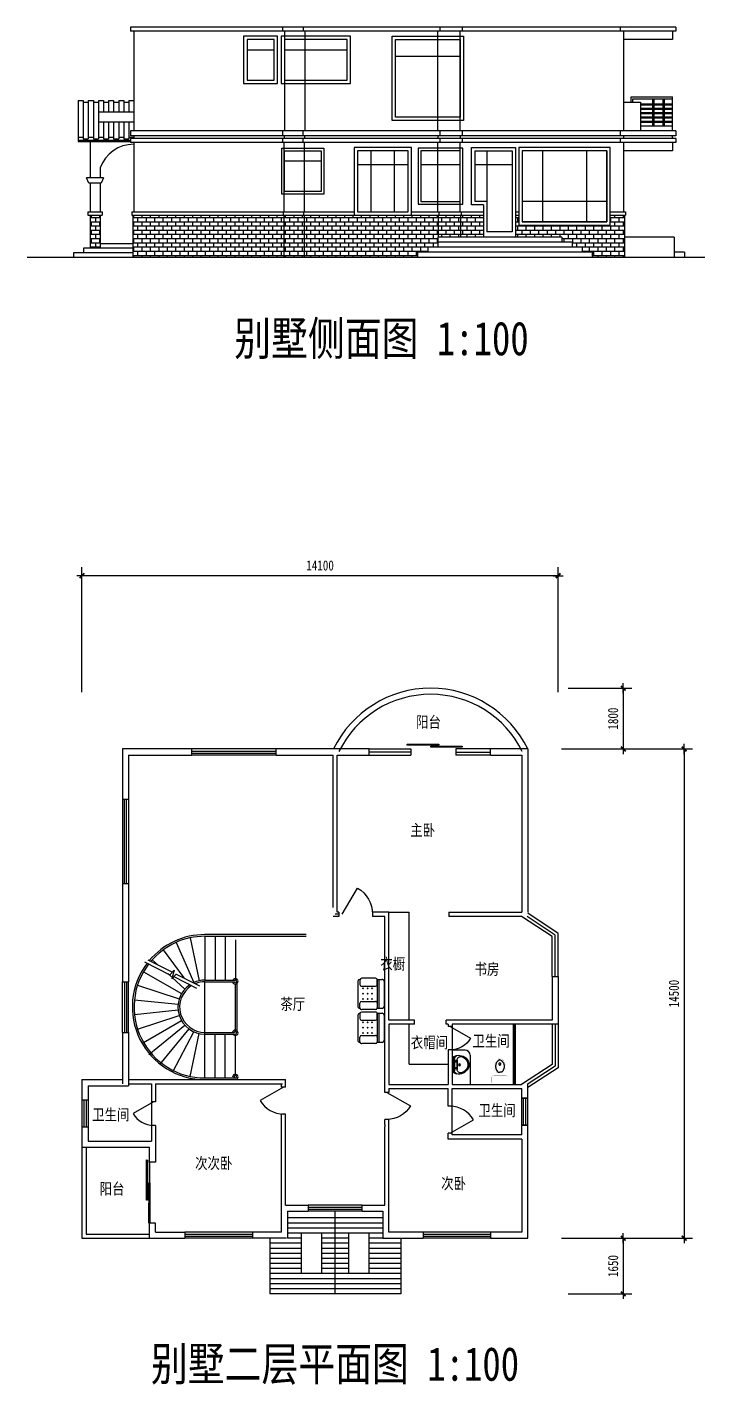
# Model space of a CAD drawing. Header units: millimetres. Extents: x 10435 to 55861, y 12624 to 52862.
# Drawn here: x 35795 to 55861, y 12624 to 52862 of the extents above; entities that cross this region are included whole.
import ezdxf

# ---------------------------------------------------------------- set-up
doc = ezdxf.new("R2010")
doc.units = ezdxf.units.MM
for name, color, linetype in [('侧面', 254, 'Continuous'), ('墙体', 6, 'Continuous'), ('文字标注', 2, 'Continuous'), ('楼梯', 9, 'Continuous'), ('窗户', 4, 'Continuous'), ('长度标注', 3, 'Continuous')]:
    doc.layers.add(name, color=color, linetype=linetype)
doc.styles.get("Standard").update_dxf_attribs({"font": 'arial.ttf'})
doc.styles.add('黑体', font='simhei.ttf', dxfattribs={"width": 0.8})
doc.dimstyles.new('DIMN', dxfattribs={"dimtxt": 300, "dimasz": 1, "dimexe": 250, "dimexo": 300, "dimgap": 150, "dimtad": 1, "dimdec": 0, "dimzin": 0, "dimdsep": 46, "dimtxsty": '黑体', "dimblk": '_di', "dimcen": 0.09, "dimclrt": 7, "dimadec": 0, "dimazin": 0, "dimtfac": 1, "dimtdec": 0, "dimtix": 1, "dimtmove": 2, "dimatfit": 3, "dimldrblk": '_di', "dimfxl": 1, "dimtolj": 1, "dimtzin": 0, "dimarcsym": 0})

# ---------------------------------------------------------------- blocks, each defined once
blk = doc.blocks.new('_di')
blk.add_line((-150, 0), (150, 0))
at = {"const_width": 50}
blk.add_lwpolyline([(-70, -70), (70, 70)], dxfattribs=at)
blk = doc.blocks.new('*D10')
at = {"layer": 'Defpoints', "color": 0, "transparency": 16777216}
for p in [(51318, 31470), (51318, 16970), (55248, 16970)]:
    blk.add_point(p, dxfattribs=at)
at = {"layer": '长度标注', "color": 0, "lineweight": -2, "transparency": 16777216}
for p, q in [((51618, 31470), (55498, 31470)), ((55248, 31469), (55248, 16971)), ((51618, 16970), (55498, 16970))]:
    blk.add_line(p, q, dxfattribs=at)
for p, rotation in [((55248, 31470), 90), ((55248, 16970), 270)]:
    blk.add_blockref('_di', p, dxfattribs=dict(at, rotation=rotation))
at = {"layer": '长度标注', "color": 7, "transparency": 16777216, "insert": (54946, 24220), "char_height": 300, "attachment_point": 5, "rotation": 90, "style": '黑体'}
blk.add_mtext('\\A1;14500', dxfattribs=at)
blk = doc.blocks.new('mt2')
for p, q in [((240, 0), (-240, 0)), ((-237, 0), (239, 0)), ((240, 0), (270, -79)), ((-213, -36), (-271, -91)), ((-240, 0), (-270, -79)), ((-179, -23), (181, -23)), ((141, -105), (-141, -105)), ((-141, -105), (141, -105)), ((217, -37), (274, -95))]:
    blk.add_line(p, q)
for centre, radius in [((-99, -65), 16.3), ((2, -172), 31.6), ((2, -172), 23), ((101, -65), 16.3)]:
    blk.add_circle(centre, radius)
for centre, radius, start, end in [((28, -152), 307, 166.1751, 244.7296), ((-141, -205), 100, 90, 190.5602), ((0, -179), 243, 190.5602, 349.4398), ((-179, -73), 50, 90, 133.181), ((-28, -152), 307, 297.0639, 13.8249), ((141, -205), 100, 349.4398, 90), ((181, -73), 50, 44.5607, 90), ((0, -201), 250, 245.8071, 296.4628), ((28, -152), 307, 266.589, 266.5936)]:
    blk.add_arc(centre, radius, start, end)
at = {"width": 0.8, "flags": 9}
for tag in ['XSIZE', 'YSIZE']:
    blk.add_attdef(tag, (0, 0), '', height=0.5, dxfattribs=at)
blk = doc.blocks.new('tlm')
for points in [[(0.18, 0.178), (0.177, 0.16), (-0.617, 0.16), (-0.617, 0.181)], [(0.632, 0.226), (0.629, 0.208), (-0.164, 0.208), (-0.164, 0.229)]]:
    blk.add_lwpolyline(points, close=True)
blk = doc.blocks.new('_wb')
for p, q in [((-0.5, 0.5), (0.5, 0.5)), ((0.5, 0.167), (-0.5, 0.167)), ((0.5, -0.167), (-0.5, -0.167)), ((-0.5, -0.5), (0.5, -0.5))]:
    blk.add_line(p, q)
blk = doc.blocks.new('_db')
blk.add_line((-0.5, 0), (0, -0.866))
blk.add_arc((-0.5, 0), 1, 300, 0)
blk = doc.blocks.new('_gc')
for p, q in [((-0.5, -0.5), (-0.5, 0.5)), ((-0.5, 0.2), (0.5, 0.2)), ((0.5, -0.5), (0.5, 0.5)), ((-0.5, -0.2), (0.5, -0.2))]:
    blk.add_line(p, q)
blk = doc.blocks.new('mt1')
for p, q in [((-572, 18), (-536, 18)), ((-572, 18), (-572, 18)), ((-536, -22), (-572, -21))]:
    blk.add_line(p, q)
at = {"const_width": 1.5}
for points in [[(-715, 0, -0.037932), (-709, 28, -0.057502), (-702, 46, -0.011128), (-686, 72, -0.047419), (-682, 78, -0.013557), (-669, 92, -0.010422), (-651, 109, -0.006492), (-632, 126, -0.010986), (-621, 135, -0.031118), (-607, 144, -0.031821), (-592, 152, -0.025304), (-572, 159, -0.028493), (-555, 164), (-520, 171), (-500, 175, -0.104917), (-492, 175, 0.047512), (-474, 173, 0.018859), (-460, 173, -0.025251), (-449, 173, -0.024361), (-434, 171, -0.018727), (-416, 168, -0.011084), (-401, 164, -0.017664), (-391, 161, -0.012553), (-375, 154, -0.012341), (-358, 147), (-320, 128, -0.005054), (-308, 122, -0.002567), (-285, 110)], [(-715, 0, 0.037932), (-709, -28, 0.057502), (-702, -46, 0.011128), (-686, -72, 0.047419), (-682, -78, 0.013557), (-669, -92, 0.010422), (-651, -109, 0.006492), (-632, -126, 0.010986), (-621, -135, 0.031118), (-607, -144, 0.031821), (-592, -152, 0.025304), (-572, -159, 0.028493), (-555, -164), (-520, -171), (-500, -175, 0.104917), (-492, -175, -0.047512), (-474, -173, -0.018859), (-460, -173, 0.025251), (-449, -173, 0.024361), (-434, -171, 0.018727), (-416, -168, 0.011084), (-401, -164, 0.017664), (-391, -161, 0.012553), (-375, -154, 0.012341), (-358, -147), (-320, -128, 0.005054), (-308, -122, 0.002567), (-285, -110)], [(-155, 240, 0.414214), (-220, 175, 0.414214)], [(-220, -175, 0.414214), (-155, -240, 0.414214)]]:
    blk.add_lwpolyline(points, format="xyb", dxfattribs=at)
for points in [[(-672, -1, -0.054114), (-666, 25, -0.08891), (-658, 39, -0.006714), (-643, 55, -0.014531), (-636, 63, -0.010713), (-618, 80, -0.017575), (-606, 90, -0.037222), (-591, 100, -0.034599), (-573, 109, -0.02298), (-556, 115, -0.023613), (-539, 119, -0.014842), (-522, 122, -0.012533), (-502, 125, -0.021838), (-477, 126, -0.029407), (-459, 125, -0.029465), (-436, 121, -0.031881), (-416, 114), (-371, 97), (-337, 83, -0.135973), (-324, 73, -0.099517), (-314, 52, -0.016651), (-311, 40, -0.010977), (-308, 20, -0.015331), (-308, 12, -0.010106), (-307, -1)], [(-672, -1, 0.054114), (-666, -26, 0.08891), (-658, -40, 0.006714), (-643, -57, 0.014531), (-636, -64, 0.010713), (-618, -82, 0.017575), (-606, -92, 0.037222), (-591, -102, 0.034599), (-573, -111, 0.02298), (-556, -117, 0.023613), (-539, -121, 0.014842), (-522, -124, 0.012533), (-502, -126, 0.021838), (-477, -127, 0.029407), (-459, -126, 0.029465), (-436, -122, 0.031881), (-416, -116), (-371, -99), (-337, -85, 0.135973), (-324, -75, 0.099517), (-314, -54, 0.016651), (-311, -41, 0.010977), (-308, -21, 0.015331), (-308, -13, 0.010106), (-307, -1)]]:
    blk.add_lwpolyline(points, format="xyb")
for points in [[(-220, 110), (-285, 110)], [(-220, 175), (-220, -175)], [(0, 240), (-155, 240)], [(0, -240), (0, 240)], [(-285, -110), (-220, -110)], [(-155, -240), (0, -240)]]:
    blk.add_lwpolyline(points, dxfattribs=at)
for centre, radius, start, end in [((-549, -3), 33.2, 100.0495, 259.9505), ((-536, -2), 20, 270, 90)]:
    blk.add_arc(centre, radius, start, end)
at = {"width": 0.8, "flags": 9}
for tag in ['XSIZE', 'YSIZE']:
    blk.add_attdef(tag, (0, 0), '', height=0.5, dxfattribs=at)
blk = doc.blocks.new('*D17')
at = {"layer": 'Defpoints', "color": 0, "transparency": 16777216}
for p in [(37418, 36606), (37418, 32849), (51518, 32849)]:
    blk.add_point(p, dxfattribs=at)
at = {"layer": '长度标注', "color": 0, "lineweight": -2, "transparency": 16777216}
for p, q in [((37418, 33149), (37418, 36856)), ((51518, 33149), (51518, 36856)), ((51517, 36606), (37419, 36606))]:
    blk.add_line(p, q, dxfattribs=at)
for p, rotation in [((37418, 36606), 179.9996573850728), ((51518, 36606), 359.9996573850728)]:
    blk.add_blockref('_di', p, dxfattribs=dict(at, rotation=rotation))
at = {"layer": '长度标注', "color": 7, "transparency": 16777216, "insert": (44468, 36907), "char_height": 300, "attachment_point": 5, "rotation": 359.9997, "style": '黑体'}
blk.add_mtext('\\A1;14100', dxfattribs=at)
blk = doc.blocks.new('sf')
for p, q in [((-465, 250), (-465, 661)), ((-431, 711), (-431, 720)), ((-415, 711), (-275, 711)), ((381, 770), (-381, 770)), ((-225, 661), (-225, 250)), ((-136, 606), (-166, 637)), ((-166, 606), (-136, 637)), ((-136, 469), (-166, 499)), ((-166, 469), (-136, 499)), ((-9, 606), (21, 637)), ((21, 606), (-9, 637)), ((21, 469), (-9, 499)), ((-9, 469), (21, 499)), ((179, 606), (149, 637)), ((149, 606), (179, 637)), ((179, 469), (149, 499)), ((149, 469), (179, 499)), ((225, 661), (225, 250)), ((415, 711), (275, 711)), ((431, 711), (431, 720)), ((465, 250), (465, 661)), ((-431, 50), (-431, 203)), ((431, 200), (-431, 200)), ((431, 150), (-431, 150)), ((-275, 200), (-415, 200)), ((381, 0), (-381, 0)), ((-136, 342), (-166, 372)), ((-166, 342), (-136, 372)), ((21, 342), (-9, 372)), ((-9, 342), (21, 372)), ((179, 342), (149, 372)), ((149, 342), (179, 372)), ((275, 200), (415, 200)), ((431, 200), (431, 50))]:
    blk.add_line(p, q)
for centre, start, end in [((-415, 661), 90, 180), ((-381, 720), 90, 180), ((-275, 661), 0, 90), ((275, 661), 90, 180), ((381, 720), 360, 90), ((415, 661), 0, 90), ((-415, 250), 180, 270), ((-381, 50), 180, 270), ((-275, 250), 270, 0), ((275, 250), 180, 270), ((381, 50), 270, 0), ((415, 250), 270, 0)]:
    blk.add_arc(centre, 50, start, end)
at = {"flags": 9}
for tag in ['XSIZE', 'YSIZE']:
    blk.add_attdef(tag, (0, 0), '', height=0.5, dxfattribs=at)
blk = doc.blocks.new('*D14')
at = {"layer": 'Defpoints', "color": 0, "transparency": 16777216}
for p in [(51518, 33270), (51518, 31470), (53448, 31470)]:
    blk.add_point(p, dxfattribs=at)
at = {"layer": '长度标注', "color": 0, "lineweight": -2, "transparency": 16777216}
for p, q in [((51818, 33270), (53698, 33270)), ((53448, 33269), (53448, 31471)), ((51818, 31470), (53698, 31470))]:
    blk.add_line(p, q, dxfattribs=at)
for p, rotation in [((53448, 33270), 90), ((53448, 31470), 270)]:
    blk.add_blockref('_di', p, dxfattribs=dict(at, rotation=rotation))
at = {"layer": '长度标注', "color": 7, "transparency": 16777216, "insert": (53146, 32370), "char_height": 300, "attachment_point": 5, "rotation": 90, "style": '黑体'}
blk.add_mtext('\\A1;1800', dxfattribs=at)
blk = doc.blocks.new('*D15')
at = {"layer": 'Defpoints', "color": 0, "transparency": 16777216}
for p in [(51518, 16970), (51518, 15320), (53448, 15320)]:
    blk.add_point(p, dxfattribs=at)
at = {"layer": '长度标注', "color": 0, "lineweight": -2, "transparency": 16777216}
for p, q in [((51818, 16970), (53698, 16970)), ((53448, 16969), (53448, 15321)), ((51818, 15320), (53698, 15320))]:
    blk.add_line(p, q, dxfattribs=at)
for p, rotation in [((53448, 16970), 90), ((53448, 15320), 270)]:
    blk.add_blockref('_di', p, dxfattribs=dict(at, rotation=rotation))
at = {"layer": '长度标注', "color": 7, "transparency": 16777216, "insert": (53146, 16145), "char_height": 300, "attachment_point": 5, "rotation": 90, "style": '黑体'}
blk.add_mtext('\\A1;1650', dxfattribs=at)

msp = doc.modelspace()

# ---------------------------------------------------------------- hatches: boundary and pattern name
at = {"layer": '墙体'}
h = msp.add_hatch(dxfattribs=at)
h.set_pattern_fill('BRICK', color=1, scale=500, style=0)
h.set_pattern_definition([(0, (-170551.03, 168722.24), (0, 125), []), (90, (-170551.03, 168722.24), (-250, 2e-14), [125, -125]), (90, (-170426.03, 168722.24), (-250, 2e-14), [-125, 125])])
h.paths.add_polyline_path([(37655.3, 46316.4), (37955.3, 46316.4), (37955.3, 47292.4), (37655.3, 47292.4)])
h.paths.add_polyline_path([(38925.3, 47292.4), (38925.3, 46042.4), (43396, 46042.4), (43396, 47292.4)])
h.paths.add_polyline_path([(47355.3, 46042.4), (47355.3, 46192.4), (47655.3, 46192.4), (47655.3, 46342.4), (47955.3, 46342.4), (47955.3, 46642.4), (47975.3, 46642.4), (47975.3, 47292.4), (43999.8, 47292.4), (43999.8, 46042.4)])
h.paths.add_polyline_path([(43396, 46042.4), (43999.8, 46042.4), (43999.8, 47292.4), (43396, 47292.4)])
h.paths.add_polyline_path([(48635.3, 47292.4), (47975.3, 47292.4), (47975.3, 46642.4), (48635.3, 46642.4)])
h.paths.add_polyline_path([(48635.3, 46642.4), (49306.9, 46642.4), (49306.9, 47292.4), (48635.3, 47292.4)])
h.paths.add_polyline_path([(51630.1, 46642.4), (51630.1, 46492.4), (51930.1, 46492.4), (51930.1, 46342.4), (52230.1, 46342.4), (52230.1, 46192.4), (52530.1, 46192.4), (52530.1, 46042.4), (53486.9, 46042.4), (53486.9, 47292.4), (53056.9, 47292.4), (53056.9, 46992.4), (50356.9, 46992.4), (50356.9, 47292.4), (50256.9, 47292.4), (50256.9, 46642.4)])

# ---------------------------------------------------------------- linework, layer by layer
for p, q in [((42305.3, 52192.5), (43105.3, 52192.5)), ((43416, 52192.5), (45270.3, 52192.5)), ((48615.3, 51992.4), (46705, 51992.4)), ((44500.4, 48892.4), (43416, 48892.4)), ((45575.3, 48792.5), (47075.3, 48792.5)), ((47454.9, 48792.4), (48615.3, 48792.4)), ((43168.1, 31469.6), (40668.1, 31469.6)), ((40668.1, 31409.6), (43168.1, 31409.6)), ((40668.1, 31349.6), (43168.1, 31349.6)), ((43168.1, 31289.6), (40668.1, 31289.6)), ((38618.1, 29969.3), (38618.1, 27469.3)), ((38678.1, 27469.3), (38678.1, 29969.3)), ((38738.1, 27469.3), (38738.1, 29969.3)), ((38798.1, 29969.3), (38798.1, 27469.3)), ((46508.1, 26629.6), (47108.1, 26629.6)), ((47108.1, 23429.6), (47108.1, 26629.6)), ((48278.1, 26629.6), (48278.1, 26509.6)), ((48278.1, 26629.6), (50438.1, 26629.6)), ((50435.8, 26509.6), (48278.1, 26509.6)), ((41059, 23019.6), (41059, 24569.6)), ((47108.1, 22129.6), (47108.1, 23309.6)), ((48378.1, 23249.6), (48378.1, 22549.6)), ((50194.6, 21542.9), (50194.6, 23309.6)), ((50224.6, 21542.9), (50224.6, 23309.6)), ((50254.6, 21529.6), (50254.6, 23309.6)), ((48760.3, 22547.3), (48400.3, 22547.3)), ((48910.3, 22397.3), (48910.3, 21529.6)), ((47108.1, 22129.6), (48258.1, 22129.6)), ((39478.1, 21013.6), (39478.1, 20313.6)), ((48378.1, 20079.6), (48378.1, 20879.6)), ((37418.1, 19669.6), (37418.1, 16969.6)), ((37538.1, 19669.6), (37538.1, 17089.6)), ((39418.1, 19219.6), (39418.1, 17419.6)), ((45718.1, 17949.6), (44118.1, 17949.6)), ((44118.1, 17889.6), (45718.1, 17889.6)), ((44118.1, 17829.6), (45718.1, 17829.6)), ((45718.1, 17769.6), (44118.1, 17769.6)), ((44918.1, 15319.6), (44918.1, 17769.6)), ((46328.1, 17569.6), (43508.1, 17569.6)), ((46328.1, 17419.6), (43508.1, 17419.6)), ((37418.1, 16969.6), (39538.1, 16969.6)), ((37538.1, 17089.6), (39418.1, 17089.6)), ((42978.1, 16969.6), (42978.1, 15319.6)), ((46328.1, 17269.6), (43508.1, 17269.6)), ((46328.1, 17119.6), (43508.1, 17119.6)), ((43918.1, 16969.6), (43508.1, 16969.6)), ((43918.1, 15919.6), (43918.1, 17119.6)), ((44518.1, 15919.6), (44518.1, 17119.6)), ((45318.1, 16969.6), (44518.1, 16969.6)), ((45318.1, 15919.6), (45318.1, 17119.6)), ((45918.1, 15919.6), (45918.1, 17119.6)), ((46328.1, 16969.6), (45918.1, 16969.6)), ((46858.1, 16969.6), (46858.1, 15319.6)), ((43918.1, 16819.6), (42978.1, 16819.6)), ((43918.1, 16669.6), (42978.1, 16669.6)), ((43918.1, 16519.6), (42978.1, 16519.6)), ((45318.1, 16819.6), (44518.1, 16819.6)), ((45318.1, 16669.6), (44518.1, 16669.6)), ((45318.1, 16519.6), (44518.1, 16519.6)), ((46858.1, 16819.6), (45918.1, 16819.6)), ((46858.1, 16669.6), (45918.1, 16669.6)), ((46858.1, 16519.6), (45918.1, 16519.6)), ((43918.1, 16369.6), (42978.1, 16369.6)), ((43918.1, 16219.6), (42978.1, 16219.6)), ((45318.1, 16369.6), (44518.1, 16369.6)), ((45318.1, 16219.6), (44518.1, 16219.6)), ((46858.1, 16369.6), (45918.1, 16369.6)), ((46858.1, 16219.6), (45918.1, 16219.6)), ((43918.1, 16069.6), (42978.1, 16069.6)), ((46858.1, 15919.6), (42978.1, 15919.6)), ((46858.1, 15769.6), (42978.1, 15769.6)), ((45318.1, 16069.6), (44518.1, 16069.6)), ((46858.1, 16069.6), (45918.1, 16069.6)), ((46858.1, 15619.6), (42978.1, 15619.6)), ((46858.1, 15469.6), (42978.1, 15469.6)), ((46858.1, 15319.6), (42978.1, 15319.6))]:
    msp.add_line(p, q)
for centre, radius, start, end in [((47741.6, 30071.7), 3198.2, 25.9179, 154.07299), ((47741.6, 30071.7), 3018.2, 25.9179, 154.07299), ((48760.3, 22397.3), 150, 0, 90)]:
    msp.add_arc(centre, radius, start, end)
at = {"layer": '侧面'}
for p, q in [((55002.4, 52862.4), (38855.3, 52862.4)), ((38855.3, 52862.4), (38855.3, 52742.4)), ((55002.4, 52742.4), (38855.3, 52742.4)), ((38955.3, 52742.4), (38955.3, 49792.4)), ((43359.1, 52862.4), (43359.1, 52742.4)), ((43416, 52742.4), (43416, 49792.4)), ((43962.8, 52862.4), (43962.8, 52742.4)), ((44019.8, 52742.4), (44019.8, 49792.4)), ((47955.3, 49792.4), (47955.3, 52742.4)), ((48013, 52862.4), (48013, 52742.4)), ((48615.3, 49792.4), (48615.3, 52742.4)), ((48673, 52862.4), (48673, 52742.4)), ((53356.9, 52862.4), (53356.9, 52742.4)), ((53456.9, 52742.4), (53456.9, 49792.4)), ((54902.4, 52742.4), (54902.4, 52492.4)), ((55002.4, 52862.4), (55002.4, 52742.4)), ((55002.4, 52862.4), (55002.4, 52742.4)), ((54902.4, 52492.4), (53456.9, 52492.4)), ((54306.9, 50742.4), (54306.9, 49942.4)), ((54346.9, 50742.4), (54346.9, 49942.4)), ((54616.1, 50742.4), (54616.1, 49942.4)), ((54656.1, 50742.4), (54656.1, 49942.4)), ((54902.4, 49792.4), (54902.4, 50792.4)), ((37305.3, 50692.4), (37455.3, 50692.4)), ((37305.3, 50692.4), (37305.3, 49473.2)), ((37455.3, 50692.4), (37455.3, 49554.5)), ((37455.3, 50642.4), (37605.3, 50642.4)), ((37605.3, 50692.4), (37605.3, 49554.5)), ((37605.3, 50692.4), (37755.3, 50692.4)), ((37755.3, 50692.4), (37755.3, 49554.5)), ((37755.3, 50642.4), (37905.3, 50642.4)), ((37905.3, 50692.4), (37905.3, 49554.5)), ((37905.3, 50692.4), (38055.3, 50692.4)), ((37905.3, 50351.1), (38955.3, 50351.1)), ((38055.3, 50692.4), (38055.3, 50351.1)), ((38055.3, 50642.4), (38205.3, 50642.4)), ((38205.3, 50692.4), (38205.3, 50351.1)), ((38205.3, 50692.4), (38355.3, 50692.4)), ((38355.3, 50692.4), (38355.3, 50351.1)), ((38355.3, 50642.4), (38505.3, 50642.4)), ((38505.3, 50692.4), (38505.3, 50351.1)), ((38505.3, 50692.4), (38655.3, 50692.4)), ((38655.3, 50692.4), (38655.3, 50351.1)), ((38655.3, 50642.4), (38805.3, 50642.4)), ((38805.3, 50692.4), (38805.3, 50351.1)), ((38805.3, 50692.4), (38955.3, 50692.4)), ((53456.9, 50642.4), (53956.9, 50642.4)), ((53956.9, 50642.4), (53956.9, 49792.4)), ((53956.9, 50592.4), (54306.9, 50592.4)), ((53956.9, 50562.4), (54306.9, 50562.4)), ((53956.9, 50462.4), (54306.9, 50462.4)), ((53956.9, 50432.4), (54306.9, 50432.4)), ((53956.9, 50332.4), (54306.9, 50332.4)), ((53956.9, 50302.4), (54306.9, 50302.4)), ((54346.9, 50592.4), (54616.1, 50592.4)), ((54346.9, 50562.4), (54616.1, 50562.4)), ((54346.9, 50462.4), (54616.1, 50462.4)), ((54346.9, 50432.4), (54616.1, 50432.4)), ((54346.9, 50332.4), (54616.1, 50332.4)), ((54346.9, 50302.4), (54616.1, 50302.4)), ((54656.1, 50592.4), (54902.4, 50592.4)), ((54656.1, 50562.4), (54902.4, 50562.4)), ((54656.1, 50462.4), (54902.4, 50462.4)), ((54656.1, 50432.4), (54902.4, 50432.4)), ((54656.1, 50332.4), (54902.4, 50332.4)), ((54656.1, 50302.4), (54902.4, 50302.4)), ((37905.3, 50055.5), (38955.3, 50055.5)), ((38055.3, 50055.5), (38055.3, 49554.5)), ((38205.3, 50055.5), (38205.3, 49554.5)), ((38355.3, 50055.5), (38355.3, 49554.5)), ((38505.3, 50055.5), (38505.3, 49554.5)), ((38655.3, 50055.5), (38655.3, 49554.5)), ((38805.3, 50055.5), (38805.3, 49554.5)), ((53956.9, 50202.4), (54306.9, 50202.4)), ((53956.9, 50172.4), (54306.9, 50172.4)), ((53956.9, 50072.4), (54306.9, 50072.4)), ((53956.9, 50042.4), (54306.9, 50042.4)), ((53956.9, 49942.4), (54902.4, 49942.4)), ((54346.9, 50202.4), (54616.1, 50202.4)), ((54346.9, 50172.4), (54616.1, 50172.4)), ((54346.9, 50072.4), (54616.1, 50072.4)), ((54346.9, 50042.4), (54616.1, 50042.4)), ((54656.1, 50202.4), (54902.4, 50202.4)), ((54656.1, 50172.4), (54902.4, 50172.4)), ((54656.1, 50072.4), (54902.4, 50072.4)), ((54656.1, 50042.4), (54902.4, 50042.4)), ((37305.3, 49598), (37455.3, 49598)), ((37305.3, 49511), (38855.3, 49511)), ((37455.3, 49554.5), (37605.3, 49554.5)), ((37605.3, 49598), (37755.3, 49598)), ((37755.3, 49554.5), (37905.3, 49554.5)), ((37905.3, 49598), (38055.3, 49598)), ((38055.3, 49554.5), (38205.3, 49554.5)), ((38205.3, 49598), (38355.3, 49598)), ((38355.3, 49554.5), (38505.3, 49554.5)), ((38505.3, 49598), (38655.3, 49598)), ((38655.3, 49554.5), (38805.3, 49554.5)), ((38805.3, 49598), (38955.3, 49598)), ((55002.4, 49792.4), (38855.3, 49792.4)), ((38855.3, 49792.4), (38855.3, 49642.4)), ((55002.4, 49642.4), (38855.3, 49642.4)), ((55002.4, 49562.4), (38855.3, 49562.4)), ((38855.3, 49562.4), (38855.3, 49442.4)), ((38955.3, 49642.4), (38955.3, 49562.4)), ((43358.4, 49792.4), (43358.4, 49642.4)), ((43358.4, 49562.4), (43358.4, 49442.4)), ((43416, 49562.4), (43416, 49642.4)), ((43962.1, 49792.4), (43962.1, 49642.4)), ((43962.1, 49562.4), (43962.1, 49442.4)), ((44019.8, 49562.4), (44019.8, 49642.4)), ((47955.3, 49642.4), (47955.3, 49562.4)), ((48013, 49792.4), (48013, 49642.4)), ((48013, 49562.4), (48013, 49442.4)), ((48615.3, 49642.4), (48615.3, 49562.4)), ((48673, 49792.4), (48673, 49642.4)), ((48673, 49562.4), (48673, 49442.4)), ((53356.9, 49792.4), (53356.9, 49642.4)), ((53356.9, 49562.4), (53356.9, 49442.4)), ((53456.9, 49642.4), (53456.9, 49562.4)), ((54902.4, 49562.4), (54902.4, 49642.4)), ((55002.4, 49792.4), (55002.4, 49642.4)), ((55002.4, 49562.4), (55002.4, 49442.4)), ((37305.3, 49473.2), (38855.3, 49473.2)), ((37655.3, 49473.2), (37655.3, 48392.4)), ((55002.4, 49442.4), (38855.3, 49442.4)), ((38955.3, 49442.4), (38955.3, 47392.4)), ((43396, 49442.4), (43396, 47392.4)), ((43999.8, 49442.4), (43999.8, 47392.4)), ((47955.3, 47392.4), (47955.3, 49442.4)), ((48615.3, 47392.4), (48615.3, 49442.4)), ((53456.9, 49442.4), (53456.9, 47392.4)), ((54902.4, 49192.4), (53456.9, 49192.4)), ((54902.4, 49442.4), (54902.4, 49192.4)), ((37955.3, 48692.4), (37955.3, 48392.4)), ((38055.3, 48392.4), (37555.3, 48392.4)), ((37625.3, 48242.4), (37555.3, 48392.4)), ((38055.3, 48392.4), (37985.3, 48242.4)), ((37985.3, 48242.4), (37625.3, 48242.4)), ((37655.3, 48242.4), (37655.3, 47392.4)), ((37955.3, 48242.4), (37955.3, 47392.4)), ((37655.3, 47292.4), (37655.3, 46316.4)), ((37955.3, 47292.4), (37955.3, 46316.4)), ((38925.3, 47292.4), (38925.3, 46042.4)), ((43396, 47292.4), (43396, 46042.4)), ((43999.8, 47292.4), (43999.8, 46042.4)), ((53486.9, 47292.4), (53486.9, 46042.4)), ((50156.9, 46792.4), (49406.9, 46792.4)), ((38925.3, 46316.4), (37466.3, 46316.4)), ((37466.3, 46316.4), (37466.3, 46176.4)), ((37466.3, 46316.4), (37466.3, 46176.4)), ((38925.3, 46442.4), (37955.3, 46442.4)), ((47955.3, 46342.4), (47655.3, 46342.4)), ((47655.3, 46342.4), (47655.3, 46192.4)), ((51630.1, 46642.4), (47955.3, 46642.4)), ((47955.3, 46642.4), (47955.3, 46342.4)), ((51630.1, 46492.4), (47955.3, 46492.4)), ((51930.1, 46342.4), (47955.3, 46342.4)), ((51630.1, 46642.4), (51630.1, 46492.4)), ((51930.1, 46492.4), (51630.1, 46492.4)), ((51930.1, 46492.4), (51930.1, 46342.4)), ((52230.1, 46342.4), (51930.1, 46342.4)), ((52230.1, 46342.4), (52230.1, 46192.4)), ((54955.3, 46642.4), (53486.9, 46642.4)), ((54955.3, 46642.4), (54955.3, 46042.4)), ((38925.3, 46176.4), (37166.3, 46176.4)), ((37166.3, 46176.4), (37166.3, 46042.4)), ((37166.3, 46176.4), (37166.3, 46042.4)), ((47355.3, 46192.4), (47355.3, 46042.4)), ((47655.3, 46192.4), (47355.3, 46192.4)), ((52230.1, 46192.4), (47655.3, 46192.4)), ((52530.1, 46192.4), (52230.1, 46192.4)), ((52530.1, 46192.4), (52530.1, 46042.4)), ((55255.3, 46192.4), (54955.3, 46192.4)), ((55255.3, 46192.4), (55255.3, 46042.4))]:
    msp.add_line(p, q, dxfattribs=at)
at = {"layer": '侧面', "color": 2}
for p, q in [((42205.3, 52592.5), (42205.3, 51192.4)), ((43205.3, 52592.5), (42205.3, 52592.5)), ((43205.3, 51192.4), (43205.3, 52592.5)), ((45370.3, 52592.5), (43316, 52592.5)), ((43316, 52592.5), (43316, 51192.4)), ((45370.3, 51192.4), (45370.3, 52592.5)), ((46605, 50092.4), (46605, 52592.5)), ((46605, 52592.5), (48715.3, 52592.5)), ((48715.3, 52592.5), (48715.3, 50092.4)), ((42205.3, 51192.4), (43205.3, 51192.4)), ((43316, 51192.4), (45370.3, 51192.4)), ((48715.3, 50092.4), (46605, 50092.4)), ((45475.3, 49292.5), (45475.3, 47292.4)), ((47175.3, 49292.5), (45475.3, 49292.5)), ((47175.3, 47292.4), (47175.3, 49292.5)), ((48956.9, 47592.4), (48956.9, 49292.4)), ((48956.9, 49292.4), (50256.9, 49292.4)), ((50256.9, 49292.4), (50256.9, 46642.4)), ((49306.9, 47592.4), (48956.9, 47592.4)), ((49306.9, 47592.4), (49306.9, 46642.4)), ((45475.3, 47292.4), (47175.3, 47292.4))]:
    msp.add_line(p, q, dxfattribs=at)
at = {"layer": '侧面', "color": 4}
for p, q in [((42305.3, 52492.5), (42305.3, 51292.4)), ((43105.3, 52492.5), (42305.3, 52492.5)), ((43105.3, 51292.4), (43105.3, 52492.5)), ((45270.3, 52492.5), (43416, 52492.5)), ((43416, 52492.5), (43416, 51292.4)), ((45270.3, 51292.4), (45270.3, 52492.5)), ((46705, 50192.4), (46705, 52492.5)), ((46705, 52492.5), (48615.3, 52492.5)), ((48615.3, 52492.5), (48615.3, 50192.4)), ((42305.3, 51292.4), (43105.3, 51292.4)), ((43416, 51292.4), (45270.3, 51292.4)), ((48615.3, 50192.4), (46705, 50192.4)), ((45575.3, 49192.5), (45575.3, 47392.4)), ((47075.3, 49192.5), (45575.3, 49192.5)), ((45975.3, 49192.5), (45975.3, 47392.4)), ((46675.3, 47392.4), (46675.3, 49192.5)), ((47075.3, 47392.4), (47075.3, 49192.5)), ((49056.9, 49192.4), (50156.9, 49192.4)), ((49056.9, 47692.4), (49056.9, 49192.4)), ((49406.9, 49192.4), (49406.9, 46792.4)), ((50156.9, 49192.4), (50156.9, 48792.4)), ((50156.9, 49122.4), (50156.9, 46792.4)), ((52956.9, 49192.4, 2459.7), (50456.9, 49192.4, 2459.7)), ((50456.9, 49192.4, 2459.7), (50456.9, 47092.4, 2459.7)), ((51056.9, 49192.4, 2459.7), (51056.9, 47092.4, 2459.7)), ((52356.9, 49192.4, 2459.7), (52356.9, 47092.4, 2459.7)), ((52956.9, 49192.4, 2459.7), (52956.9, 47092.4, 2459.7)), ((49056.9, 48792.4), (50156.9, 48792.4)), ((49406.9, 47692.4), (49056.9, 47692.4)), ((52956.9, 47692.4, 2459.7), (50456.9, 47692.4, 2459.7)), ((45575.3, 47392.4), (47075.3, 47392.4)), ((52956.9, 47092.4, 2459.7), (50456.9, 47092.4, 2459.7))]:
    msp.add_line(p, q, dxfattribs=at)
at = {"layer": '侧面'}
for points in [[(53681.9, 50642.4), (53681.9, 50792.4), (54902.4, 50792.4)], [(53731.9, 50642.4), (53731.9, 50742.4), (54346.9, 50742.4)], [(54346.9, 50742.4), (54902.4, 50742.4)]]:
    msp.add_lwpolyline(points, dxfattribs=at)
at = {"layer": '侧面', "color": 2}
for points in [[(43336, 49272.4), (44580.4, 49272.4), (44580.4, 47912.4), (43336, 47912.4)], [(48695.3, 49272.4), (47374.9, 49272.4), (47374.9, 47612.4), (48695.3, 47612.4)], [(50356.9, 46992.4), (53056.9, 46992.4), (53056.9, 49292.4), (50356.9, 49292.4)]]:
    msp.add_lwpolyline(points, close=True, dxfattribs=at)
at = {"layer": '侧面', "color": 4}
for points in [[(43416, 49192.4), (44500.4, 49192.4), (44500.4, 47992.4), (43416, 47992.4)], [(48615.3, 49192.4), (47454.9, 49192.4), (47454.9, 47692.4), (48615.3, 47692.4)], [(50456.9, 47092.4), (52956.9, 47092.4), (52956.9, 49192.4), (50456.9, 49192.4), (50456.9, 47092.4)]]:
    msp.add_lwpolyline(points, close=True, dxfattribs=at)
at = {"layer": '侧面'}
msp.add_arc((38955.3, 48328.1), 1064.3, 90, 159.98404, dxfattribs=at)
at = {"layer": '墙体', "color": 1}
for p, q in [((37595.3, 47392.4), (38015.3, 47392.4)), ((37595.3, 47392.4), (37595.3, 47292.4)), ((37595.3, 47292.4), (38015.3, 47292.4)), ((38015.3, 47392.4), (38015.3, 47292.4)), ((38895.3, 47392.4), (38895.3, 47292.4)), ((38895.3, 47392.4), (45475.3, 47392.4)), ((38895.3, 47292.4), (49306.9, 47292.4)), ((43376, 47392.4), (43376, 47292.4)), ((43979.8, 47392.4), (43979.8, 47292.4)), ((47975.3, 46642.4), (47975.3, 47292.4)), ((47995.3, 47292.4), (47995.3, 47392.4)), ((48635.3, 46642.4), (48635.3, 47292.4)), ((48655.3, 47292.4), (48655.3, 47392.4)), ((50256.9, 47392.4), (50356.9, 47392.4)), ((50256.9, 47292.4), (50356.9, 47292.4)), ((53056.9, 47392.4), (53516.9, 47392.4)), ((53056.9, 47292.4), (53516.9, 47292.4)), ((53516.9, 47392.4), (53516.9, 47292.4))]:
    msp.add_line(p, q, dxfattribs=at)
at = {"layer": '墙体'}
for p, q in [((47175.3, 47392.4), (49306.9, 47392.4)), ((35794.9, 46042.4), (55861.2, 46042.4)), ((40668.1, 31469.6), (38618.1, 31469.6)), ((38618.1, 31469.6), (38618.1, 29969.3)), ((40668.1, 31289.6), (40668.1, 31469.6)), ((45008.1, 31469.6), (43168.1, 31469.6)), ((43168.1, 31289.6), (43168.1, 31469.6)), ((45918.3, 31469.6), (45008.1, 31469.6)), ((45918.3, 31289.6), (45918.3, 31469.6)), ((49518.3, 31289.6), (49518.3, 31469.6)), ((50618.1, 31469.6), (49518.3, 31469.6)), ((50618.1, 31469.6), (50618.1, 26629.6)), ((38798.1, 31289.6), (40668.1, 31289.6)), ((38798.1, 31289.6), (38798.1, 29969.3)), ((43168.1, 31289.6), (44858.1, 31289.6)), ((44858.1, 26769.6), (44858.1, 31289.6)), ((44978.1, 26629.6), (44978.1, 31289.6)), ((44978.1, 31289.6), (45918.3, 31289.6)), ((49518.3, 31289.6), (50438.1, 31289.6)), ((50438.1, 31289.6), (50438.1, 26629.6)), ((38798.1, 29969.3), (38618.1, 29969.3)), ((38618.1, 27469.3), (38618.1, 24569.6)), ((38798.1, 27469.3), (38618.1, 27469.3)), ((38798.1, 27469.3), (38798.1, 24569.6)), ((45028.1, 26569.6), (44918.1, 26569.6)), ((45028.1, 26629.6), (44978.1, 26629.6)), ((45028.1, 26629.6), (45028.1, 26509.6)), ((46023, 26629.6), (46023, 26509.6)), ((46508.1, 26629.6), (46023, 26629.6)), ((46508.1, 23429.6), (46508.1, 26629.6)), ((45028.1, 26509.6), (44856.5, 26509.6)), ((46388.1, 26509.6), (46023, 26509.6)), ((46388.1, 21529.6), (46388.1, 26509.6)), ((38618.1, 24569.6), (38798.1, 24569.6)), ((51338.1, 24729.6), (51338.1, 23429.6)), ((51338.1, 24729.6), (51518.1, 24729.6)), ((51518.1, 24729.6), (51518.1, 23309.6)), ((47268.1, 23429.6), (46508.1, 23429.6)), ((47268.1, 23309.6), (47268.1, 23429.6)), ((51338.1, 23429.6), (48198.1, 23429.6)), ((48198.1, 23309.6), (48198.1, 23429.6)), ((38618.1, 23069.6), (38618.1, 21549.6)), ((38618.1, 23069.6), (38798.1, 23069.6)), ((38798.1, 23069.6), (38798.1, 21489.6)), ((46508.1, 23309.6), (46508.1, 21529.6)), ((47268.1, 23309.6), (46508.1, 23309.6)), ((48258.1, 23309.6), (48198.1, 23309.6)), ((48258.1, 23309.6), (48258.1, 23249.6)), ((48378.1, 23249.6), (48258.1, 23249.6)), ((51518.1, 23309.6), (48378.1, 23309.6)), ((48378.1, 23309.6), (48378.1, 23249.6)), ((48258.1, 22549.6), (48258.1, 21529.6)), ((48378.1, 22549.6), (48258.1, 22549.6)), ((48378.1, 22549.6), (48378.1, 21529.6)), ((37418.1, 21669.6), (38618.1, 21669.6)), ((37418.1, 21669.6), (37418.1, 19669.6)), ((37598.1, 21489.6), (38798.1, 21489.6)), ((37598.1, 21489.6), (37598.1, 19849.6)), ((38798.1, 21669.6), (43448.1, 21669.6)), ((38798.1, 21549.6), (39478.1, 21549.6)), ((39478.1, 21549.6), (39478.1, 21013.6)), ((39598.1, 21549.6), (43358.1, 21549.6)), ((39598.1, 21549.6), (39598.1, 21013.6)), ((43328.1, 21449.6), (43328.1, 21549.6)), ((43448.1, 21449.6), (43328.1, 21449.6)), ((43448.1, 21449.6), (43448.1, 21669.6)), ((46388.1, 21289.6), (46388.1, 21529.6)), ((46508.1, 21529.6), (48258.1, 21529.6)), ((46508.1, 21409.6), (48258.1, 21409.6)), ((46508.1, 21409.6), (46508.1, 21289.6)), ((48258.1, 20879.6), (48258.1, 21409.6)), ((48378.1, 21529.6), (50435.4, 21529.6)), ((48378.1, 20879.6), (48378.1, 21409.6)), ((48378.1, 21409.6), (50438.1, 21409.6)), ((50438.1, 20029.6), (50438.1, 21409.6)), ((50618.1, 16969.6), (50618.1, 21529.6)), ((37418.1, 21069.6), (37598.1, 21069.6)), ((39598.1, 21013.6), (39478.1, 21013.6)), ((46508.1, 21289.6), (46388.1, 21289.6)), ((50438.1, 21119.6), (50618.1, 21119.6)), ((43328.1, 17149.6), (43328.1, 20649.6)), ((43448.1, 20649.6), (43328.1, 20649.6)), ((43448.1, 17949.6), (43448.1, 20649.6)), ((48378.1, 20879.6), (48258.1, 20879.6)), ((37418.1, 20269.6), (37598.1, 20269.6)), ((39598.1, 20313.6), (39478.1, 20313.6)), ((39478.1, 20313.6), (39478.1, 19849.6)), ((39598.1, 20313.6), (39598.1, 19219.6)), ((46388.1, 20339.6), (46388.1, 20489.6)), ((46508.1, 20489.6), (46388.1, 20489.6)), ((46388.1, 20339.6), (46388.1, 20279.6)), ((46388.1, 17949.6), (46388.1, 20279.6)), ((46508.1, 17149.6), (46508.1, 20489.6)), ((50438.1, 20319.6), (50618.1, 20319.6)), ((37598.1, 19849.6), (39478.1, 19849.6)), ((48378.1, 20079.6), (48258.1, 20079.6)), ((48258.1, 19909.6), (48258.1, 20079.6)), ((50438.1, 19909.6), (48258.1, 19909.6)), ((48378.1, 20029.6), (48378.1, 20079.6)), ((50438.1, 20029.6), (48378.1, 20029.6)), ((50438.1, 19909.6), (50438.1, 17149.6)), ((37418.1, 19669.6), (39418.1, 19669.6)), ((39418.1, 19219.6), (39418.1, 19669.6)), ((39598.1, 19219.6), (39418.1, 19219.6)), ((43448.1, 17949.6), (44118.1, 17949.6)), ((43508.1, 17769.6), (43508.1, 16969.6)), ((43508.1, 17769.6), (44118.1, 17769.6)), ((44118.1, 17949.6), (44118.1, 17769.6)), ((45718.1, 17949.6), (46388.1, 17949.6)), ((45718.1, 17769.6), (45718.1, 17949.6)), ((45718.1, 17769.6), (46328.1, 17769.6)), ((46328.1, 17769.6), (46328.1, 16969.6)), ((39598.1, 17419.6), (39418.1, 17419.6)), ((39418.1, 16969.6), (39418.1, 17419.6)), ((39598.1, 17149.6), (39598.1, 17419.6)), ((39418.1, 16969.6), (40463.1, 16969.6)), ((39598.1, 17149.6), (40463.1, 17149.6)), ((40463.1, 17149.6), (40463.1, 16969.6)), ((42463.1, 17149.6), (42463.1, 16969.6)), ((43328.1, 17149.6), (42463.1, 17149.6)), ((43478.1, 16969.6), (42463.1, 16969.6)), ((46328.1, 16969.6), (47518.1, 16969.6)), ((47518.1, 17149.6), (46508.1, 17149.6)), ((47518.1, 17149.6), (47518.1, 16969.6)), ((49518.1, 17149.6), (49518.1, 16969.6)), ((50438.1, 17149.6), (49518.1, 17149.6)), ((49518.1, 16969.6), (50618.1, 16969.6))]:
    msp.add_line(p, q, dxfattribs=at)
at = {"layer": '楼梯'}
for p, q in [((40622.4, 25873.7), (40892.7, 24602.1)), ((44058.1, 25969.6), (41059, 25969.6)), ((41059, 25919.6), (44058.1, 25919.6)), ((41059, 25919.6), (41059, 24619.6)), ((41359, 25919.6), (41359, 24619.6)), ((41659, 25919.6), (41659, 24619.6)), ((41959, 25809.6), (41959, 24660.5)), ((39824.7, 25518.5), (40429.5, 24686)), ((40204.9, 25738), (40733.6, 24550.4)), ((39272.9, 25156.6), (40024, 24778.3)), ((39369.4, 25219.9), (40093.8, 24855.1)), ((39498.4, 25224.7), (39674.3, 25066.3)), ((39240.4, 24869.6), (40366.2, 24219.6)), ((39956.5, 24812.2), (40464.5, 24354.9)), ((40024, 24778.3), (40149.6, 24916.5)), ((40149.6, 24916.5), (40077.3, 24661.8)), ((40077.3, 24661.8), (40202.9, 24800.1)), ((40133.2, 24723.3), (40806, 24384.4)), ((40202.9, 24800.1), (40902.5, 24447.7)), ((41059, 24619.6), (41950.6, 24619.6)), ((41059, 24569.6), (41920.5, 24569.6)), ((39061.8, 24468.5), (40298.2, 24066.8)), ((40557.8, 24509.4), (40588.8, 24466.8)), ((41959, 23098.7), (41959, 24500.5)), ((41999.8, 24510.3), (41999.8, 23128.8)), ((38970.5, 24039.1), (40263.4, 23903.2)), ((38970.5, 23600.1), (40263.4, 23735.9)), ((39061.8, 23170.6), (40298.2, 23572.3)), ((39240.4, 22769.6), (40366.2, 23419.6)), ((39398.4, 22414.4), (40464.5, 23284.3)), ((39724.7, 22120.6), (40588.8, 23172.3)), ((40104.9, 21901.1), (40733.6, 23088.7)), ((40622.4, 21765.5), (40892.7, 23037)), ((41059, 23069.6), (41920.5, 23069.6)), ((41059, 21719.6), (41059, 23019.6)), ((41059, 23019.6), (41950.6, 23019.6)), ((41359, 21719.6), (41359, 23019.6)), ((41659, 21719.6), (41659, 23019.6)), ((41959, 21829.6), (41959, 22978.7)), ((41059, 21719.6), (41985.5, 21719.6))]:
    msp.add_line(p, q, dxfattribs=at)
for centre, radius, start, end in [((41059, 23819.6), 2150, 90, 140.07558), ((41059, 23819.6), 2100, 90, 139.75563), ((41059, 23819.6), 2150, 142.79858, 270), ((41059, 23819.6), 2100, 142.54643, 270), ((41059, 23819.6), 800, 90, 115.43956), ((41059, 23819.6), 750, 90, 112.41023), ((41959, 24580.5), 80, 187.83091, 150.74154), ((41959, 24580.5), 40, 195.81309, 102.17718), ((41059, 23819.6), 800, 124.03901, 270), ((41059, 23819.6), 750, 121.87853, 270), ((41959, 23058.7), 80, 209.25846, 172.16909), ((41959, 23058.7), 40, 257.82282, 164.18691), ((41959, 21749.6), 80, 270, 202.02431), ((41959, 21749.6), 40, 311.40962, 228.59038)]:
    msp.add_arc(centre, radius, start, end, dxfattribs=at)
at = {"layer": '窗户'}
for p, q in [((45918.3, 31469.6), (47152.2, 31469.6)), ((47152.2, 31469.6), (47152.2, 31289.6)), ((48484.5, 31469.6), (48484.5, 31289.6)), ((49518.3, 31469.6), (48484.5, 31469.6)), ((47152.2, 31379.6), (45918.3, 31379.6)), ((45918.3, 31289.6), (47152.2, 31289.6)), ((48484.5, 31379.6), (49518.3, 31379.6)), ((49518.3, 31289.6), (48484.5, 31289.6)), ((51518.1, 26004.4), (50618.1, 26604.4)), ((51338.1, 25908), (50435.8, 26509.6)), ((51428.1, 25956.2), (50598.1, 26509.6)), ((51338.1, 24729.6), (51338.1, 25908)), ((51428.1, 24729.6), (51428.1, 25956.2)), ((51518.1, 24729.6), (51518.1, 26004.4)), ((51338.1, 23309.6), (51338.1, 22118.1)), ((51428.1, 23309.6), (51428.1, 22069.9)), ((51518.1, 23309.6), (51518.1, 22021.8)), ((51338.1, 22118.1), (50435.4, 21529.6)), ((51428.1, 22069.9), (50600.1, 21529.6)), ((51518.1, 22021.8), (50618.1, 21434.8)), ((37472.1, 21069.6), (37472.1, 20269.6)), ((37544.1, 21069.6), (37544.1, 20269.6))]:
    msp.add_line(p, q, dxfattribs=at)
for points in [[(47980.1, 31580.7), (47046.1, 31580.7), (47046.1, 31613.6), (47980.1, 31613.6)], [(48677.6, 31518.7), (47743.6, 31518.7), (47743.6, 31551.6), (48677.6, 31551.6)]]:
    msp.add_lwpolyline(points, close=True, dxfattribs=at)

# ---------------------------------------------------------------- block references
for name, p, rotation in [('sf', (46361.1, 24211.1), 89.99999999999999), ('sf', (46361.1, 23204.6), 89.99999999999999), ('mt1', (49793.5, 21583.2), 270)]:
    msp.add_blockref(name, p, dxfattribs=dict(rotation=rotation))
at = {"xscale": -1, "rotation": 90}
msp.add_blockref('mt2', (48424.6, 22112.8), dxfattribs=at)
at = {"layer": '窗户'}
for name, p, xscale, yscale, zscale, rotation in [('_db', (45573, 26569.6), -900, 900, 900, 180), ('_wb', (38708.1, 23819.6), 1500, 180, 1500, 90), ('_db', (48318.1, 22899.6), 700, -700, 700, 270), ('_db', (43388.1, 21049.6), -800, -800, 800, 90), ('_db', (39538.1, 20663.6), 700, 700, 700, 270), ('_db', (46448.1, 20889.6), 800, -800, 800, 270), ('_gc', (50528.1, 20719.6), 800, 179.9999999999963, 800, 90), ('_db', (48318.1, 20479.6), 800, 800, 800, 90), ('tlm', (39671.2, 18343.4), 1500, 1500, 1500, 90), ('_wb', (41463.1, 17059.6), 2000, 179.9999999999418, 2000, 180), ('_wb', (48518.1, 17059.6), 2000, 179.999999999949, 2000, 180)]:
    msp.add_blockref(name, p, dxfattribs=dict(at, xscale=xscale, yscale=yscale, zscale=zscale, rotation=rotation))

# ---------------------------------------------------------------- texts
at = {"layer": '文字标注', "style": '黑体', "width": 0.8}
for s, height, p in [('别墅侧面图 1:100', 1000, (41925, 43137.2)), ('阳台', 336.68, (47313.3, 32099.7)), ('主卧', 336.68, (47138.6, 28893.7)), ('衣橱', 336.68, (46251.1, 24932.1)), ('书房', 336.68, (49043, 24777.7)), ('茶厅', 336.68, (43290.3, 23741.6)), ('衣帽间', 336.68, (47155.4, 22601.6)), ('卫生间', 336.68, (48980.8, 22649.5)), ('卫生间', 336.68, (49159.7, 20591.3)), ('卫生间', 336.68, (37719.4, 20464)), ('次次卧', 336.68, (40768.8, 19024)), ('阳台', 336.68, (37941.2, 18267.8)), ('次卧', 336.68, (48055.5, 18426.6)), ('别墅二层平面图 1:100', 1000, (39458.8, 12745.9))]:
    msp.add_text(s, height=height, dxfattribs=at).set_placement(p)

# ---------------------------------------------------------------- dimensions: what is measured, and where the dimension line sits
at = {"layer": '长度标注'}
dim = msp.add_aligned_dim(p1=(51518.2, 32849.1), p2=(37418.1, 32849.1), distance=-3756.5, dimstyle='DIMN', override={"dimtxsty": '黑体', "dimsah": 1, "dimse1": 0, "dimse2": 0}, dxfattribs=at)
dim.commit()
dim.dimension.update_dxf_attribs({"geometry": '*D17', "text_midpoint": (44468.2, 36907.3)})
dim = msp.add_linear_dim(base=(53447.7, 31469.6), p1=(51518.1, 33269.6), p2=(51518.1, 31469.6), angle=90, dimstyle='DIMN', dxfattribs=at)
dim.commit()
dim.dimension.update_dxf_attribs({"geometry": '*D14', "text_midpoint": (53146, 32369.6)})
for base, p1, p2, picture, middle in [((55247.7, 16969.6), (51318.1, 31469.6), (51318.1, 16969.6), '*D10', (54946, 24219.6)), ((53447.7, 15319.6), (51518.1, 16969.6), (51518.1, 15319.6), '*D15', (53146, 16144.6))]:
    dim = msp.add_linear_dim(base=base, p1=p1, p2=p2, angle=90, dimstyle='DIMN', override={"dimtxsty": '黑体', "dimsah": 1, "dimse1": 0, "dimse2": 0}, dxfattribs=at)
    dim.commit()
    dim.dimension.update_dxf_attribs({"geometry": picture, "text_midpoint": middle})

doc.saveas('drawing.dxf')
